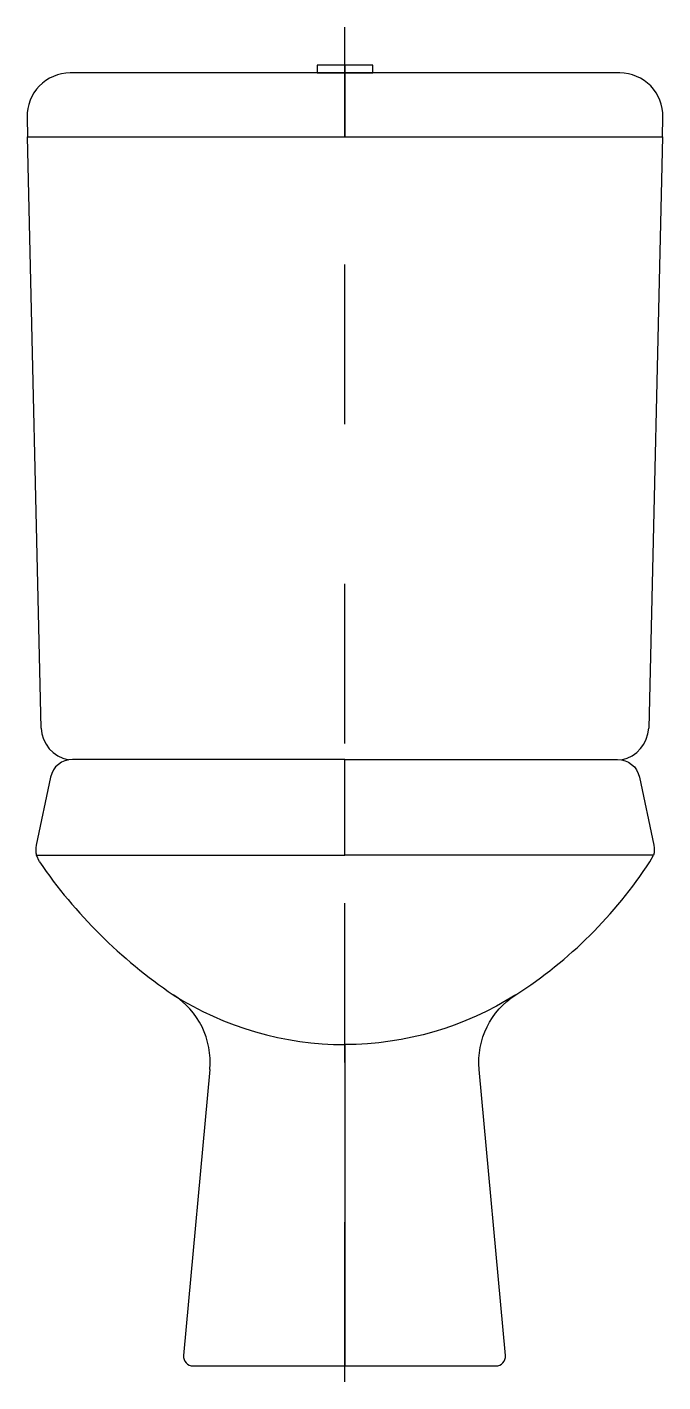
# Model space of a CAD drawing. Extents: x -700.933 to -700.534, y 641.935 to 642.784.
import ezdxf

# ---------------------------------------------------------------- set-up
doc = ezdxf.new("R2010")
doc.units = 0
doc.header["$LTSCALE"] = 0.28
doc.header["$MEASUREMENT"] = 0
doc.linetypes.add('AXES', pattern=[0.54, 0.3, -0.08, 0.08, -0.08])
doc.linetypes.add('CONTINU', pattern=[0])
doc.layers.get('0').update_dxf_attribs({"linetype": 'CONTINUOUS'})
doc.layers.add('DECA_EIXOS', color=5, linetype='AXES')

msp = doc.modelspace()

# ---------------------------------------------------------------- linework, layer by layer
at = {"linetype": 'CONTINUOUS'}
for p, q in [((-700.92368, 642.34456), (-700.9323, 642.71503)), ((-700.53416, 642.71503), (-700.54277, 642.34456)), ((-700.92489, 642.26087), (-700.9267, 642.26503)), ((-700.54214, 642.26089), (-700.53975, 642.26503)), ((-700.81798, 642.1308), (-700.83442, 641.95158)), ((-700.83442, 641.95158), (-700.83442, 641.95158)), ((-700.82845, 641.94503), (-700.73323, 641.94503))]:
    msp.add_line(p, q, dxfattribs=at)
at = {"linetype": 'CONTINUOUS', "flags": 128}
for points in [[(-700.73323, 642.76003), (-700.75073, 642.76003), (-700.75073, 642.75503), (-700.73323, 642.75503)], [(-700.71573, 642.76003), (-700.73323, 642.76003), (-700.73323, 642.75503), (-700.71573, 642.75503)]]:
    msp.add_lwpolyline(points, close=True, dxfattribs=at)
for points in [[(-700.73323, 642.75503), (-700.90565, 642.75503, 0.420343), (-700.93258, 642.7274), (-700.9323, 642.71503), (-700.73323, 642.71503)], [(-700.56086, 642.75503), (-700.73323, 642.75503), (-700.73323, 642.71503), (-700.53416, 642.71503), (-700.53387, 642.7274, 0.42104)], [(-700.73323, 642.32503), (-700.90369, 642.32503, -0.006024), (-700.90416, 642.32503, 0.354666), (-700.91786, 642.31391), (-700.92684, 642.27127, 0.113083), (-700.9267, 642.26503), (-700.73323, 642.26503)], [(-700.73323, 642.32503), (-700.56277, 642.32503, 0.006024), (-700.56229, 642.32503, -0.354666), (-700.54859, 642.31391), (-700.53961, 642.27127, -0.113083), (-700.53975, 642.26503), (-700.73323, 642.26503)], [(-700.64906, 642.13079, -0.281252), (-700.62607, 642.17757, -0.141892), (-700.73323, 642.14637), (-700.73323, 641.94503), (-700.6386, 641.94503, 0.441271), (-700.63262, 641.95158)]]:
    msp.add_lwpolyline(points, format="xyb", close=True, dxfattribs=at)
at = {"linetype": 'CONTINU'}
for points in [[(-700.92368, 642.34456, 0.35307), (-700.90671, 642.32479, 0.35307)], [(-700.55974, 642.32479, 0.343061), (-700.54277, 642.34456)], [(-700.92489, 642.26087, 0.092897), (-700.84096, 642.17757)], [(-700.62607, 642.17757, 0.106646), (-700.54214, 642.26089)]]:
    msp.add_lwpolyline(points, format="xyb", dxfattribs=at)
msp.add_lwpolyline([(-700.73323, 642.1952), (-700.73323, 642.19973)], dxfattribs=at)
at = {"linetype": 'CONTINUOUS'}
for centre, radius, start, end in [((-700.73352, 642.34697), 0.2006, 237.61614, 270.08437), ((-700.86775, 642.13537), 0.04998, 354.75819, 57.58672), ((-700.82851, 641.95097), 0.00594, 174.10752, 270.65092), ((-700.82851, 641.95097), 0.00594, 174.10752, 270.65092)]:
    msp.add_arc(centre, radius, start, end, dxfattribs=at)
at = {"layer": 'DECA_EIXOS'}
msp.add_lwpolyline([(-700.73323, 641.93503), (-700.73323, 642.78378)], dxfattribs=at)

doc.saveas('drawing.dxf')
